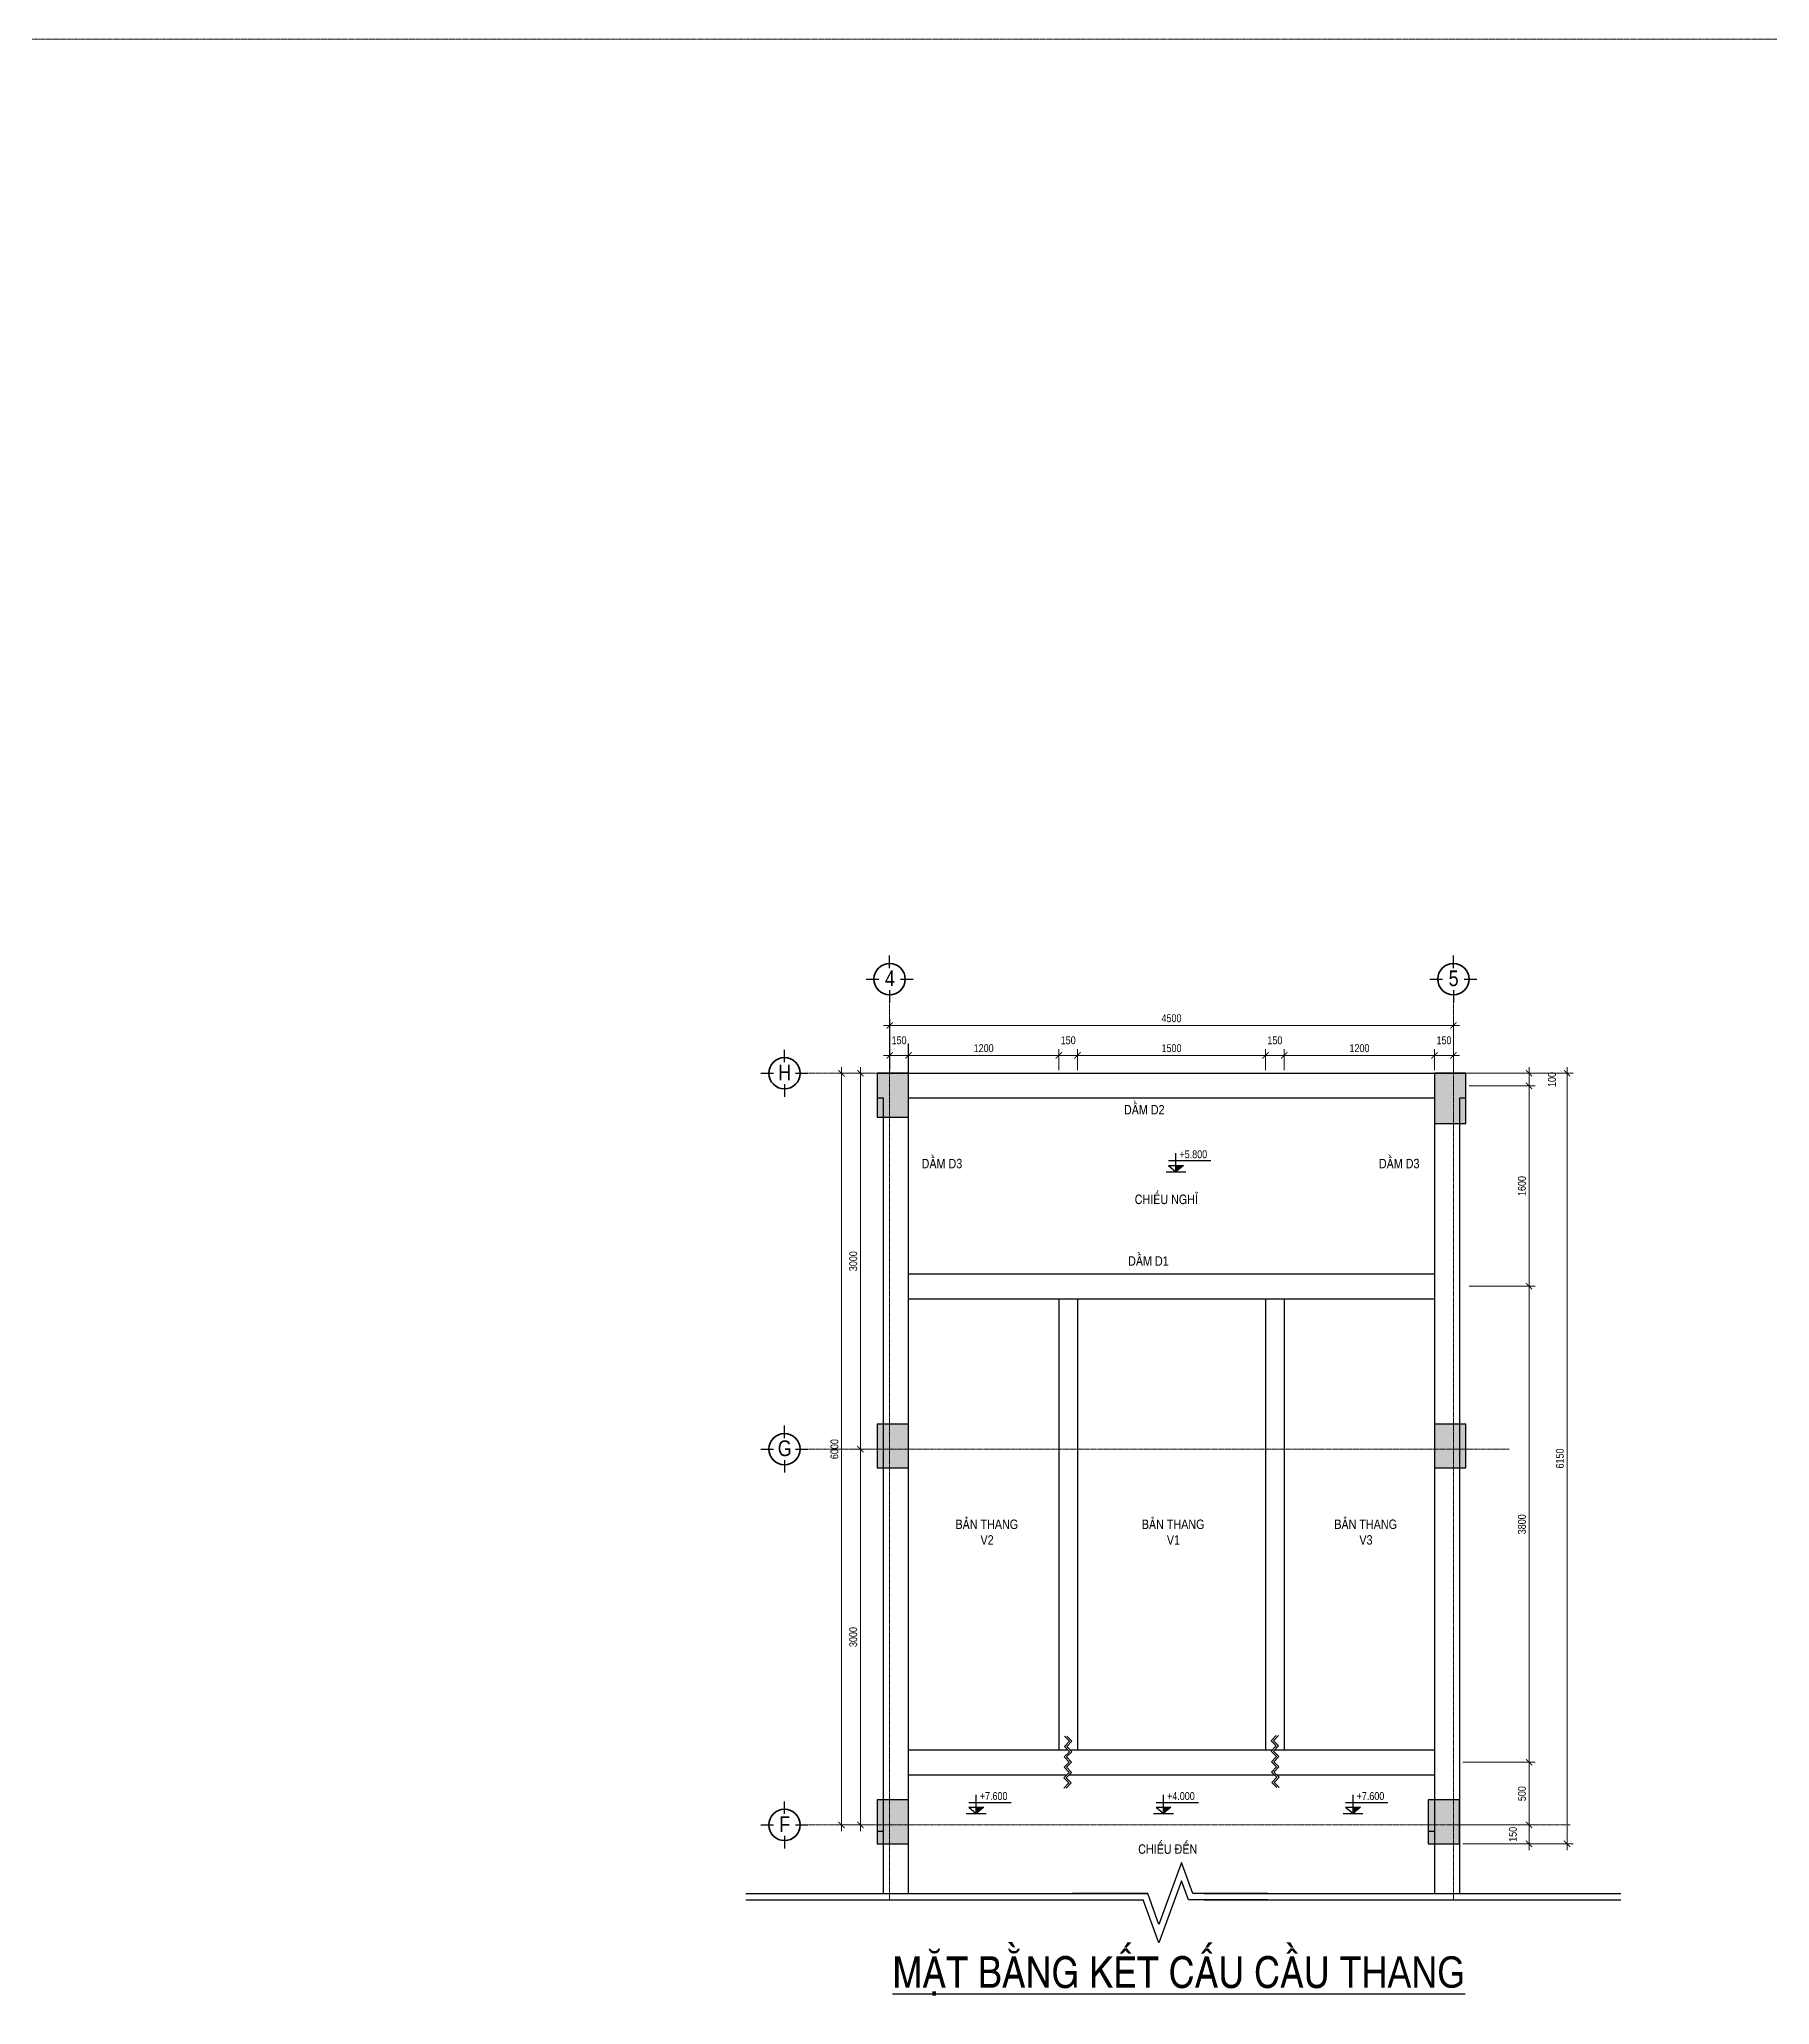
# Model space of a CAD drawing. Header units: inches. Extents: x 144294 to 230514, y 74821 to 112587.
# Drawn here: x 178109 to 191922, y 96899 to 112587 of the extents above; entities that cross this region are included whole.
import ezdxf
from ezdxf.enums import TextEntityAlignment as Align

# ---------------------------------------------------------------- set-up
doc = ezdxf.new("R2010")
doc.units = ezdxf.units.IN
doc.header["$LTSCALE"] = 3.5
doc.header["$MEASUREMENT"] = 0
doc.linetypes.add('CENTERX2', pattern=[4, 2.5, -0.5, 0.5, -0.5])
for name, color, linetype, lineweight in [('5.TRUC', 1, 'CENTERX2', 9), ('lop1', 7, 'Continuous', 30), ('VONGTRON', 7, 'Continuous', 35)]:
    doc.layers.add(name, color=color, linetype=linetype, lineweight=lineweight)
for name, color, linetype in [('cot', 1, 'Continuous'), ('duongkichthuoc', 4, 'Continuous'), ('Net thay', 140, 'Continuous'), ('phong', 2, 'Continuous'), ('text', 3, 'Continuous')]:
    doc.layers.add(name, color=color, linetype=linetype)
doc.styles.add('Helve-Condense', font='VHELVCN0.TTF')
doc.styles.add('Text.Helve-condense', font='VHELVCN0.TTF')
doc.styles.add('VN-VNI', font='VAVON_.TTF')
doc.dimstyles.new('TL25', dxfattribs={"dimscale": 25, "dimtxt": 2.5, "dimasz": 2, "dimexe": 2, "dimexo": 1, "dimgap": 1, "dimtad": 1, "dimdec": 0, "dimzin": 0, "dimdsep": 46, "dimtxsty": 'Helve-Condense', "dimblk": 'ARCHTICK', "dimcen": 2, "dimdle": 2, "dimclrd": 4, "dimclre": 4, "dimclrt": 4, "dimadec": 0, "dimazin": 0, "dimtfac": 0.004, "dimtdec": 0, "dimtmove": 2, "dimatfit": 3, "dimfxl": 1, "dimtolj": 1, "dimtzin": 0, "dimlwd": 9, "dimlwe": 13, "dimarcsym": 1})

# ---------------------------------------------------------------- blocks, each defined once
blk = doc.blocks.new('CAO TRINH 1')
at = {"linetype": 'Continuous'}
blk.add_hatch(color=1, dxfattribs=at).paths.add_polyline_path([(560, 200), (320, 200), (320, 0)])
at = {"color": 1, "linetype": 'Continuous'}
for p, q in [((0, 0), (640, 0)), ((80, 360), (1444, 360)), ((80, 200), (560, 200)), ((80, 200), (320, 0)), ((320, 0), (320, 600)), ((560, 200), (320, 0))]:
    blk.add_line(p, q, dxfattribs=at)
at = {"color": 2, "style": 'VN-VNI'}
blk.add_attdef('%%P0.000', (435, 427), '', height=200, dxfattribs=at)
blk = doc.blocks.new('_ArchTick')
at = {"color": 0, "linetype": 'ByBlock', "const_width": 0.15}
blk.add_lwpolyline([(-0.5, -0.5), (0.5, 0.5)], dxfattribs=at)
blk = doc.blocks.new('*D14')
at = {"layer": 'DEFPOINTS', "color": 0, "transparency": 16777216}
for p in [(189397, 104716), (184897, 104334), (189397, 104334)]:
    blk.add_point(p, dxfattribs=at)
at = {"layer": 'duongkichthuoc', "color": 4, "linetype": 'Continuous', "lineweight": 9, "transparency": 16777216}
blk.add_line((184847, 104716), (189447, 104716), dxfattribs=at)
at = {"layer": 'duongkichthuoc', "color": 4, "linetype": 'Continuous', "lineweight": 13, "transparency": 16777216}
for p, q in [((184897, 104359), (184897, 104766)), ((189397, 104359), (189397, 104766))]:
    blk.add_line(p, q, dxfattribs=at)
at = {"layer": 'duongkichthuoc', "color": 4, "lineweight": 9, "transparency": 16777216, "xscale": 50, "yscale": 50, "zscale": 50, "rotation": 180}
blk.add_blockref('_ArchTick', (184897, 104716), dxfattribs=at)
at = {"layer": 'duongkichthuoc', "color": 4, "lineweight": 9, "transparency": 16777216, "xscale": 50, "yscale": 50, "zscale": 50}
blk.add_blockref('_ArchTick', (189397, 104716), dxfattribs=at)
at = {"layer": 'duongkichthuoc', "color": 4, "transparency": 16777216, "insert": (187147, 104773), "char_height": 62.5, "attachment_point": 5, "style": 'Helve-Condense'}
blk.add_mtext('\\A1;4500', dxfattribs=at)
blk = doc.blocks.new('*D15')
at = {"layer": 'DEFPOINTS', "color": 0, "transparency": 16777216}
for p in [(189497, 102634), (189447, 98834), (190001, 98834)]:
    blk.add_point(p, dxfattribs=at)
at = {"layer": 'duongkichthuoc', "color": 4, "linetype": 'Continuous', "lineweight": 13, "transparency": 16777216}
for p, q in [((189522, 102634), (190051, 102634)), ((189472, 98834), (190051, 98834))]:
    blk.add_line(p, q, dxfattribs=at)
at = {"layer": 'duongkichthuoc', "color": 4, "linetype": 'Continuous', "lineweight": 9, "transparency": 16777216}
blk.add_line((190001, 102684), (190001, 98784), dxfattribs=at)
at = {"layer": 'duongkichthuoc', "color": 4, "lineweight": 9, "transparency": 16777216, "xscale": 50, "yscale": 50, "zscale": 50}
for p, rotation in [((190001, 102634), 90), ((190001, 98834), 270)]:
    blk.add_blockref('_ArchTick', p, dxfattribs=dict(at, rotation=rotation))
at = {"layer": 'duongkichthuoc', "color": 4, "transparency": 16777216, "insert": (189944, 100734), "char_height": 62.5, "attachment_point": 5, "rotation": 90, "style": 'Helve-Condense'}
blk.add_mtext('\\A1;3800', dxfattribs=at)
blk = doc.blocks.new('*D16')
at = {"layer": 'DEFPOINTS', "color": 0, "transparency": 16777216}
for p in [(189497, 104234), (190001, 104234), (189522, 102634)]:
    blk.add_point(p, dxfattribs=at)
at = {"layer": 'duongkichthuoc', "color": 4, "linetype": 'Continuous', "lineweight": 13, "transparency": 16777216}
for p, q in [((189522, 104234), (190051, 104234)), ((189547, 102634), (190051, 102634))]:
    blk.add_line(p, q, dxfattribs=at)
at = {"layer": 'duongkichthuoc', "color": 4, "linetype": 'Continuous', "lineweight": 9, "transparency": 16777216}
blk.add_line((190001, 102584), (190001, 104284), dxfattribs=at)
at = {"layer": 'duongkichthuoc', "color": 4, "lineweight": 9, "transparency": 16777216, "xscale": 50, "yscale": 50, "zscale": 50}
for p, rotation in [((190001, 104234), 90), ((190001, 102634), 270)]:
    blk.add_blockref('_ArchTick', p, dxfattribs=dict(at, rotation=rotation))
at = {"layer": 'duongkichthuoc', "color": 4, "transparency": 16777216, "insert": (189944, 103434), "char_height": 62.5, "attachment_point": 5, "rotation": 90, "style": 'Helve-Condense'}
blk.add_mtext('\\A1;1600', dxfattribs=at)
blk = doc.blocks.new('*D17')
at = {"layer": 'DEFPOINTS', "color": 0, "transparency": 16777216}
for p in [(189497, 104334), (189522, 104234), (190001, 104234)]:
    blk.add_point(p, dxfattribs=at)
at = {"layer": 'duongkichthuoc', "color": 4, "linetype": 'Continuous', "lineweight": 13, "transparency": 16777216}
for p, q in [((189522, 104334), (190051, 104334)), ((189547, 104234), (190051, 104234))]:
    blk.add_line(p, q, dxfattribs=at)
at = {"layer": 'duongkichthuoc', "color": 4, "linetype": 'Continuous', "lineweight": 9, "transparency": 16777216}
blk.add_line((190001, 104384), (190001, 104184), dxfattribs=at)
at = {"layer": 'duongkichthuoc', "color": 4, "lineweight": 9, "transparency": 16777216, "xscale": 50, "yscale": 50, "zscale": 50}
for p, rotation in [((190001, 104334), 90), ((190001, 104234), 270)]:
    blk.add_blockref('_ArchTick', p, dxfattribs=dict(at, rotation=rotation))
at = {"layer": 'duongkichthuoc', "color": 4, "transparency": 16777216, "insert": (190184, 104284), "char_height": 62.5, "attachment_point": 5, "rotation": 90, "style": 'Helve-Condense'}
blk.add_mtext('\\A1;100', dxfattribs=at)
blk = doc.blocks.new('*D18')
at = {"layer": 'DEFPOINTS', "color": 0, "transparency": 16777216}
for p in [(189497, 104334), (189447, 98184), (190304, 98184)]:
    blk.add_point(p, dxfattribs=at)
at = {"layer": 'duongkichthuoc', "color": 4, "linetype": 'Continuous', "lineweight": 13, "transparency": 16777216}
for p, q in [((189522, 104334), (190354, 104334)), ((189472, 98184), (190354, 98184))]:
    blk.add_line(p, q, dxfattribs=at)
at = {"layer": 'duongkichthuoc', "color": 4, "linetype": 'Continuous', "lineweight": 9, "transparency": 16777216}
blk.add_line((190304, 104384), (190304, 98134), dxfattribs=at)
at = {"layer": 'duongkichthuoc', "color": 4, "lineweight": 9, "transparency": 16777216, "xscale": 50, "yscale": 50, "zscale": 50}
for p, rotation in [((190304, 104334), 90), ((190304, 98184), 270)]:
    blk.add_blockref('_ArchTick', p, dxfattribs=dict(at, rotation=rotation))
at = {"layer": 'duongkichthuoc', "color": 4, "transparency": 16777216, "insert": (190247, 101259), "char_height": 62.5, "attachment_point": 5, "rotation": 90, "style": 'Helve-Condense'}
blk.add_mtext('\\A1;6150', dxfattribs=at)
blk = doc.blocks.new('*D19')
at = {"layer": 'DEFPOINTS', "color": 0, "transparency": 16777216}
for p in [(185047, 104334), (186247, 104477), (186247, 104334)]:
    blk.add_point(p, dxfattribs=at)
at = {"layer": 'duongkichthuoc', "color": 4, "linetype": 'Continuous', "lineweight": 13, "transparency": 16777216}
for p, q in [((185047, 104359), (185047, 104527)), ((186247, 104359), (186247, 104527))]:
    blk.add_line(p, q, dxfattribs=at)
at = {"layer": 'duongkichthuoc', "color": 4, "linetype": 'Continuous', "lineweight": 9, "transparency": 16777216}
blk.add_line((184997, 104477), (186297, 104477), dxfattribs=at)
at = {"layer": 'duongkichthuoc', "color": 4, "lineweight": 9, "transparency": 16777216, "xscale": 50, "yscale": 50, "zscale": 50, "rotation": 180}
blk.add_blockref('_ArchTick', (185047, 104477), dxfattribs=at)
at = {"layer": 'duongkichthuoc', "color": 4, "lineweight": 9, "transparency": 16777216, "xscale": 50, "yscale": 50, "zscale": 50}
blk.add_blockref('_ArchTick', (186247, 104477), dxfattribs=at)
at = {"layer": 'duongkichthuoc', "color": 4, "transparency": 16777216, "insert": (185647, 104534), "char_height": 62.5, "attachment_point": 5, "style": 'Helve-Condense'}
blk.add_mtext('\\A1;1200', dxfattribs=at)
blk = doc.blocks.new('*D20')
at = {"layer": 'DEFPOINTS', "color": 0, "transparency": 16777216}
for p in [(186247, 104334), (186397, 104477), (186397, 104334)]:
    blk.add_point(p, dxfattribs=at)
at = {"layer": 'duongkichthuoc', "color": 4, "linetype": 'Continuous', "lineweight": 13, "transparency": 16777216}
for p, q in [((186247, 104359), (186247, 104527)), ((186397, 104359), (186397, 104527))]:
    blk.add_line(p, q, dxfattribs=at)
at = {"layer": 'duongkichthuoc', "color": 4, "linetype": 'Continuous', "lineweight": 9, "transparency": 16777216}
blk.add_line((186197, 104477), (186447, 104477), dxfattribs=at)
at = {"layer": 'duongkichthuoc', "color": 4, "lineweight": 9, "transparency": 16777216, "xscale": 50, "yscale": 50, "zscale": 50, "rotation": 180}
blk.add_blockref('_ArchTick', (186247, 104477), dxfattribs=at)
at = {"layer": 'duongkichthuoc', "color": 4, "lineweight": 9, "transparency": 16777216, "xscale": 50, "yscale": 50, "zscale": 50}
blk.add_blockref('_ArchTick', (186397, 104477), dxfattribs=at)
at = {"layer": 'duongkichthuoc', "color": 4, "transparency": 16777216, "insert": (186322, 104597), "char_height": 62.5, "attachment_point": 5, "style": 'Helve-Condense'}
blk.add_mtext('\\A1;150', dxfattribs=at)
blk = doc.blocks.new('*D21')
at = {"layer": 'DEFPOINTS', "color": 0, "transparency": 16777216}
for p in [(186397, 104334), (187897, 104477), (187897, 104334)]:
    blk.add_point(p, dxfattribs=at)
at = {"layer": 'duongkichthuoc', "color": 4, "linetype": 'Continuous', "lineweight": 13, "transparency": 16777216}
for p, q in [((186397, 104359), (186397, 104527)), ((187897, 104359), (187897, 104527))]:
    blk.add_line(p, q, dxfattribs=at)
at = {"layer": 'duongkichthuoc', "color": 4, "linetype": 'Continuous', "lineweight": 9, "transparency": 16777216}
blk.add_line((186347, 104477), (187947, 104477), dxfattribs=at)
at = {"layer": 'duongkichthuoc', "color": 4, "lineweight": 9, "transparency": 16777216, "xscale": 50, "yscale": 50, "zscale": 50, "rotation": 180}
blk.add_blockref('_ArchTick', (186397, 104477), dxfattribs=at)
at = {"layer": 'duongkichthuoc', "color": 4, "lineweight": 9, "transparency": 16777216, "xscale": 50, "yscale": 50, "zscale": 50}
blk.add_blockref('_ArchTick', (187897, 104477), dxfattribs=at)
at = {"layer": 'duongkichthuoc', "color": 4, "transparency": 16777216, "insert": (187147, 104534), "char_height": 62.5, "attachment_point": 5, "style": 'Helve-Condense'}
blk.add_mtext('\\A1;1500', dxfattribs=at)
blk = doc.blocks.new('*D22')
at = {"layer": 'DEFPOINTS', "color": 0, "transparency": 16777216}
for p in [(187897, 104334), (188047, 104477), (188047, 104334)]:
    blk.add_point(p, dxfattribs=at)
at = {"layer": 'duongkichthuoc', "color": 4, "linetype": 'Continuous', "lineweight": 13, "transparency": 16777216}
for p, q in [((187897, 104359), (187897, 104527)), ((188047, 104359), (188047, 104527))]:
    blk.add_line(p, q, dxfattribs=at)
at = {"layer": 'duongkichthuoc', "color": 4, "linetype": 'Continuous', "lineweight": 9, "transparency": 16777216}
blk.add_line((187847, 104477), (188097, 104477), dxfattribs=at)
at = {"layer": 'duongkichthuoc', "color": 4, "lineweight": 9, "transparency": 16777216, "xscale": 50, "yscale": 50, "zscale": 50, "rotation": 180}
blk.add_blockref('_ArchTick', (187897, 104477), dxfattribs=at)
at = {"layer": 'duongkichthuoc', "color": 4, "lineweight": 9, "transparency": 16777216, "xscale": 50, "yscale": 50, "zscale": 50}
blk.add_blockref('_ArchTick', (188047, 104477), dxfattribs=at)
at = {"layer": 'duongkichthuoc', "color": 4, "transparency": 16777216, "insert": (187972, 104597), "char_height": 62.5, "attachment_point": 5, "style": 'Helve-Condense'}
blk.add_mtext('\\A1;150', dxfattribs=at)
blk = doc.blocks.new('*D23')
at = {"layer": 'DEFPOINTS', "color": 0, "transparency": 16777216}
for p in [(188047, 104334), (189247, 104477), (189247, 104334)]:
    blk.add_point(p, dxfattribs=at)
at = {"layer": 'duongkichthuoc', "color": 4, "linetype": 'Continuous', "lineweight": 13, "transparency": 16777216}
for p, q in [((188047, 104359), (188047, 104527)), ((189247, 104359), (189247, 104527))]:
    blk.add_line(p, q, dxfattribs=at)
at = {"layer": 'duongkichthuoc', "color": 4, "linetype": 'Continuous', "lineweight": 9, "transparency": 16777216}
blk.add_line((187997, 104477), (189297, 104477), dxfattribs=at)
at = {"layer": 'duongkichthuoc', "color": 4, "lineweight": 9, "transparency": 16777216, "xscale": 50, "yscale": 50, "zscale": 50, "rotation": 180}
blk.add_blockref('_ArchTick', (188047, 104477), dxfattribs=at)
at = {"layer": 'duongkichthuoc', "color": 4, "lineweight": 9, "transparency": 16777216, "xscale": 50, "yscale": 50, "zscale": 50}
blk.add_blockref('_ArchTick', (189247, 104477), dxfattribs=at)
at = {"layer": 'duongkichthuoc', "color": 4, "transparency": 16777216, "insert": (188647, 104534), "char_height": 62.5, "attachment_point": 5, "style": 'Helve-Condense'}
blk.add_mtext('\\A1;1200', dxfattribs=at)
blk = doc.blocks.new('*D24')
at = {"layer": 'DEFPOINTS', "color": 0, "transparency": 16777216}
for p in [(189247, 104334), (189397, 104477), (189397, 104334)]:
    blk.add_point(p, dxfattribs=at)
at = {"layer": 'duongkichthuoc', "color": 4, "linetype": 'Continuous', "lineweight": 13, "transparency": 16777216}
for p, q in [((189247, 104359), (189247, 104527)), ((189397, 104359), (189397, 104527))]:
    blk.add_line(p, q, dxfattribs=at)
at = {"layer": 'duongkichthuoc', "color": 4, "linetype": 'Continuous', "lineweight": 9, "transparency": 16777216}
blk.add_line((189197, 104477), (189447, 104477), dxfattribs=at)
at = {"layer": 'duongkichthuoc', "color": 4, "lineweight": 9, "transparency": 16777216, "xscale": 50, "yscale": 50, "zscale": 50, "rotation": 180}
blk.add_blockref('_ArchTick', (189247, 104477), dxfattribs=at)
at = {"layer": 'duongkichthuoc', "color": 4, "lineweight": 9, "transparency": 16777216, "xscale": 50, "yscale": 50, "zscale": 50}
blk.add_blockref('_ArchTick', (189397, 104477), dxfattribs=at)
at = {"layer": 'duongkichthuoc', "color": 4, "transparency": 16777216, "insert": (189322, 104597), "char_height": 62.5, "attachment_point": 5, "style": 'Helve-Condense'}
blk.add_mtext('\\A1;150', dxfattribs=at)
blk = doc.blocks.new('*D25')
at = {"layer": 'DEFPOINTS', "color": 0, "transparency": 16777216}
for p in [(184897, 104477), (184897, 104334), (185047, 104334)]:
    blk.add_point(p, dxfattribs=at)
at = {"layer": 'duongkichthuoc', "color": 4, "linetype": 'Continuous', "lineweight": 13, "transparency": 16777216}
for p, q in [((184897, 104359), (184897, 104527)), ((185047, 104359), (185047, 104527))]:
    blk.add_line(p, q, dxfattribs=at)
at = {"layer": 'duongkichthuoc', "color": 4, "linetype": 'Continuous', "lineweight": 9, "transparency": 16777216}
blk.add_line((185097, 104477), (184847, 104477), dxfattribs=at)
at = {"layer": 'duongkichthuoc', "color": 4, "lineweight": 9, "transparency": 16777216, "xscale": 50, "yscale": 50, "zscale": 50, "rotation": 180}
blk.add_blockref('_ArchTick', (184897, 104477), dxfattribs=at)
at = {"layer": 'duongkichthuoc', "color": 4, "lineweight": 9, "transparency": 16777216, "xscale": 50, "yscale": 50, "zscale": 50}
blk.add_blockref('_ArchTick', (185047, 104477), dxfattribs=at)
at = {"layer": 'duongkichthuoc', "color": 4, "transparency": 16777216, "insert": (184972, 104597), "char_height": 62.5, "attachment_point": 5, "style": 'Helve-Condense'}
blk.add_mtext('\\A1;150', dxfattribs=at)
blk = doc.blocks.new('*D38')
at = {"layer": 'DEFPOINTS', "color": 0, "transparency": 16777216}
for p in [(184663, 101334), (184797, 101334), (184797, 98334)]:
    blk.add_point(p, dxfattribs=at)
at = {"layer": 'duongkichthuoc', "color": 4, "linetype": 'Continuous', "lineweight": 9, "transparency": 16777216}
blk.add_line((184663, 98284), (184663, 101384), dxfattribs=at)
at = {"layer": 'duongkichthuoc', "color": 4, "linetype": 'Continuous', "lineweight": 13, "transparency": 16777216}
for p, q in [((184772, 101334), (184613, 101334)), ((184772, 98334), (184613, 98334))]:
    blk.add_line(p, q, dxfattribs=at)
at = {"layer": 'duongkichthuoc', "color": 4, "lineweight": 9, "transparency": 16777216, "xscale": 50, "yscale": 50, "zscale": 50}
for p, rotation in [((184663, 101334), 90), ((184663, 98334), 270)]:
    blk.add_blockref('_ArchTick', p, dxfattribs=dict(at, rotation=rotation))
at = {"layer": 'duongkichthuoc', "color": 4, "transparency": 16777216, "insert": (184606, 99834), "char_height": 62.5, "attachment_point": 5, "rotation": 90, "style": 'Helve-Condense'}
blk.add_mtext('\\A1;3000', dxfattribs=at)
blk = doc.blocks.new('*D39')
at = {"layer": 'DEFPOINTS', "color": 0, "transparency": 16777216}
for p in [(184663, 104334), (184797, 104334), (184797, 101334)]:
    blk.add_point(p, dxfattribs=at)
at = {"layer": 'duongkichthuoc', "color": 4, "linetype": 'Continuous', "lineweight": 13, "transparency": 16777216}
for p, q in [((184772, 104334), (184613, 104334)), ((184772, 101334), (184613, 101334))]:
    blk.add_line(p, q, dxfattribs=at)
at = {"layer": 'duongkichthuoc', "color": 4, "linetype": 'Continuous', "lineweight": 9, "transparency": 16777216}
blk.add_line((184663, 101284), (184663, 104384), dxfattribs=at)
at = {"layer": 'duongkichthuoc', "color": 4, "lineweight": 9, "transparency": 16777216, "xscale": 50, "yscale": 50, "zscale": 50}
for p, rotation in [((184663, 104334), 90), ((184663, 101334), 270)]:
    blk.add_blockref('_ArchTick', p, dxfattribs=dict(at, rotation=rotation))
at = {"layer": 'duongkichthuoc', "color": 4, "transparency": 16777216, "insert": (184606, 102834), "char_height": 62.5, "attachment_point": 5, "rotation": 90, "style": 'Helve-Condense'}
blk.add_mtext('\\A1;3000', dxfattribs=at)
blk = doc.blocks.new('*D40')
at = {"layer": 'DEFPOINTS', "color": 0, "transparency": 16777216}
for p in [(184513, 104334), (184663, 104334), (184663, 98334)]:
    blk.add_point(p, dxfattribs=at)
at = {"layer": 'duongkichthuoc', "color": 4, "linetype": 'Continuous', "lineweight": 13, "transparency": 16777216}
for p, q in [((184638, 104334), (184463, 104334)), ((184638, 98334), (184463, 98334))]:
    blk.add_line(p, q, dxfattribs=at)
at = {"layer": 'duongkichthuoc', "color": 4, "linetype": 'Continuous', "lineweight": 9, "transparency": 16777216}
blk.add_line((184513, 98284), (184513, 104384), dxfattribs=at)
at = {"layer": 'duongkichthuoc', "color": 4, "lineweight": 9, "transparency": 16777216, "xscale": 50, "yscale": 50, "zscale": 50}
for p, rotation in [((184513, 104334), 90), ((184513, 98334), 270)]:
    blk.add_blockref('_ArchTick', p, dxfattribs=dict(at, rotation=rotation))
at = {"layer": 'duongkichthuoc', "color": 4, "transparency": 16777216, "insert": (184456, 101334), "char_height": 62.5, "attachment_point": 5, "rotation": 90, "style": 'Helve-Condense'}
blk.add_mtext('\\A1;6000', dxfattribs=at)
blk = doc.blocks.new('*D44')
at = {"layer": 'DEFPOINTS', "color": 0, "transparency": 16777216}
for p in [(189472, 98334), (190001, 98334), (189472, 98184)]:
    blk.add_point(p, dxfattribs=at)
at = {"layer": 'duongkichthuoc', "color": 4, "linetype": 'Continuous', "lineweight": 9, "transparency": 16777216}
blk.add_line((190001, 98134), (190001, 98384), dxfattribs=at)
at = {"layer": 'duongkichthuoc', "color": 4, "linetype": 'Continuous', "lineweight": 13, "transparency": 16777216}
for p, q in [((189497, 98334), (190051, 98334)), ((189497, 98184), (190051, 98184))]:
    blk.add_line(p, q, dxfattribs=at)
at = {"layer": 'duongkichthuoc', "color": 4, "lineweight": 9, "transparency": 16777216, "xscale": 50, "yscale": 50, "zscale": 50}
for p, rotation in [((190001, 98334), 90), ((190001, 98184), 270)]:
    blk.add_blockref('_ArchTick', p, dxfattribs=dict(at, rotation=rotation))
at = {"layer": 'duongkichthuoc', "color": 4, "transparency": 16777216, "insert": (189872, 98259), "char_height": 62.5, "attachment_point": 5, "rotation": 90, "style": 'Helve-Condense'}
blk.add_mtext('\\A1;150', dxfattribs=at)
blk = doc.blocks.new('*D45')
at = {"layer": 'DEFPOINTS', "color": 0, "transparency": 16777216}
for p in [(189497, 98834), (190001, 98834), (189497, 98334)]:
    blk.add_point(p, dxfattribs=at)
at = {"layer": 'duongkichthuoc', "color": 4, "linetype": 'Continuous', "lineweight": 13, "transparency": 16777216}
for p, q in [((189522, 98834), (190051, 98834)), ((189522, 98334), (190051, 98334))]:
    blk.add_line(p, q, dxfattribs=at)
at = {"layer": 'duongkichthuoc', "color": 4, "linetype": 'Continuous', "lineweight": 9, "transparency": 16777216}
blk.add_line((190001, 98284), (190001, 98884), dxfattribs=at)
at = {"layer": 'duongkichthuoc', "color": 4, "lineweight": 9, "transparency": 16777216, "xscale": 50, "yscale": 50, "zscale": 50}
for p, rotation in [((190001, 98834), 90), ((190001, 98334), 270)]:
    blk.add_blockref('_ArchTick', p, dxfattribs=dict(at, rotation=rotation))
at = {"layer": 'duongkichthuoc', "color": 4, "transparency": 16777216, "insert": (189944, 98584), "char_height": 62.5, "attachment_point": 5, "rotation": 90, "style": 'Helve-Condense'}
blk.add_mtext('\\A1;500', dxfattribs=at)

msp = doc.modelspace()

# ---------------------------------------------------------------- hatches: boundary and pattern name
at = {"layer": 'cot'}
for points in [[(184796.7, 103984.2), (185046.7, 103984.2), (185046.7, 104334.2), (184796.7, 104334.2)], [(189246.7, 103934.2), (189496.7, 103934.2), (189496.7, 104334.2), (189246.7, 104334.2)], [(184796.7, 101184.2), (185046.7, 101184.2), (185046.7, 101534.2), (184796.7, 101534.2)], [(189246.7, 101184.2), (189496.7, 101184.2), (189496.7, 101534.2), (189246.7, 101534.2)], [(184796.7, 98184.2), (185046.7, 98184.2), (185046.7, 98534.2), (184796.7, 98534.2)], [(189196.7, 98184.2), (189446.7, 98184.2), (189446.7, 98534.2), (189196.7, 98534.2)]]:
    msp.add_hatch(color=0, dxfattribs=at).paths.add_polyline_path(points)

# ---------------------------------------------------------------- linework, layer by layer
at = {"ltscale": 5}
for p, q in [((186291.6, 98960.9), (186333.2, 99001.8)), ((186292.9, 99044), (186333.2, 99001.8)), ((186309.9, 98960.7), (186351.5, 99001.7)), ((186311.2, 99043.9), (186351.5, 99001.7)), ((187982, 99047.5), (187941.7, 99005.3)), ((187983.3, 98964.4), (187941.7, 99005.3)), ((188000.3, 99047.7), (187960, 99005.5)), ((188001.6, 98964.5), (187960, 99005.5)), ((186289, 98794.6), (186330.6, 98835.5)), ((186290.3, 98877.7), (186331.9, 98918.7)), ((186290.3, 98877.7), (186330.6, 98835.5)), ((186291.6, 98960.9), (186331.9, 98918.7)), ((186307.3, 98794.4), (186348.9, 98835.3)), ((186308.6, 98877.6), (186350.2, 98918.5)), ((186308.6, 98877.6), (186348.9, 98835.3)), ((186309.9, 98960.7), (186350.2, 98918.5)), ((187983.3, 98964.4), (187943, 98922.2)), ((187984.6, 98881.2), (187943, 98922.2)), ((187984.6, 98881.2), (187944.3, 98839)), ((187985.9, 98798.1), (187944.3, 98839)), ((188001.6, 98964.5), (187961.3, 98922.3)), ((188002.9, 98881.4), (187961.3, 98922.3)), ((188002.9, 98881.4), (187962.6, 98839.2)), ((188004.2, 98798.2), (187962.6, 98839.2)), ((186287.7, 98711.4), (186329.3, 98752.3)), ((186287.7, 98711.4), (186328, 98669.2)), ((186289, 98794.6), (186329.3, 98752.3)), ((186306, 98711.2), (186347.6, 98752.2)), ((186306, 98711.2), (186346.3, 98669)), ((186307.3, 98794.4), (186347.6, 98752.2)), ((187985.9, 98798.1), (187945.6, 98755.9)), ((187987.2, 98714.9), (187945.6, 98755.9)), ((187987.2, 98714.9), (187946.9, 98672.7)), ((188004.2, 98798.2), (187963.9, 98756)), ((188005.5, 98715.1), (187963.9, 98756)), ((188005.5, 98715.1), (187965.2, 98672.9)), ((186286.4, 98628.2), (186328, 98669.2)), ((186304.7, 98628.1), (186346.3, 98669)), ((187988.5, 98631.8), (187946.9, 98672.7)), ((188006.8, 98631.9), (187965.2, 98672.9))]:
    msp.add_line(p, q, dxfattribs=at)
at = {"layer": '5.TRUC'}
msp.add_line((184181.6, 104334.2), (190051.2, 104334.2), dxfattribs=at)
msp.add_lwpolyline([(144294.4, 112587.2), (230514.4, 112587.2), (230514.4, 74820.6), (144294.4, 74820.6)], close=True, dxfattribs=at)
for points in [[(184896.7, 104960.6), (184896.7, 97736.1)], [(189396.7, 104960.6), (189396.7, 97736.1)], [(184181.6, 101334.2), (189842.3, 101334.2)], [(184181.6, 98334.2), (190329.2, 98334.2)]]:
    msp.add_lwpolyline(points, dxfattribs=at)
at = {"layer": 'cot', "color": 0}
for points in [[(184796.7, 103984.2), (185046.7, 103984.2), (185046.7, 104334.2), (184796.7, 104334.2)], [(189246.7, 103934.2), (189496.7, 103934.2), (189496.7, 104334.2), (189246.7, 104334.2)], [(184796.7, 101184.2), (185046.7, 101184.2), (185046.7, 101534.2), (184796.7, 101534.2)], [(189246.7, 101184.2), (189496.7, 101184.2), (189496.7, 101534.2), (189246.7, 101534.2)], [(184796.7, 98184.2), (185046.7, 98184.2), (185046.7, 98534.2), (184796.7, 98534.2)], [(189196.7, 98184.2), (189446.7, 98184.2), (189446.7, 98534.2), (189196.7, 98534.2)]]:
    msp.add_lwpolyline(points, close=True, dxfattribs=at)
at = {"layer": 'duongkichthuoc'}
msp.add_line((185046.7, 104334.2), (185046.7, 104572.9), dxfattribs=at)
at = {"layer": 'lop1'}
for p, q in [((184896.7, 105173.1), (184896.7, 105273.1)), ((189396.7, 105173.1), (189396.7, 105273.1)), ((184709.2, 105085.6), (184809.2, 105085.6)), ((184896.7, 104998.1), (184896.7, 104898.1)), ((184984.2, 105085.6), (185084.2, 105085.6)), ((189209.2, 105085.6), (189309.2, 105085.6)), ((189396.7, 104998.1), (189396.7, 104898.1)), ((189484.2, 105085.6), (189584.2, 105085.6)), ((184056.9, 104421.7), (184056.9, 104521.7)), ((183869.4, 104334.2), (183969.4, 104334.2)), ((184144.4, 104334.2), (184244.4, 104334.2)), ((184056.9, 104246.7), (184056.9, 104146.7)), ((189246.7, 104134.2), (185046.7, 104134.2)), ((185046.7, 97786.1), (185046.7, 104134.2)), ((189446.7, 103934.2), (189446.7, 97786.1)), ((184056.9, 101421.7), (184056.9, 101521.7)), ((183869.4, 101334.2), (183969.4, 101334.2)), ((184056.9, 101246.7), (184056.9, 101146.7)), ((184144.4, 101334.2), (184244.4, 101334.2)), ((184056.9, 98421.7), (184056.9, 98521.7)), ((183869.4, 98334.2), (183969.4, 98334.2)), ((184056.9, 98246.7), (184056.9, 98146.7)), ((184144.4, 98334.2), (184244.4, 98334.2)), ((187226.5, 98033.3), (187046.5, 97538.8)), ((187316.5, 97786.1), (187226.5, 98033.3)), ((183749, 97786.1), (186958.5, 97786.1)), ((183749, 97736.1), (186921.5, 97736.1)), ((187046.5, 97392.6), (186921.5, 97736.1)), ((187046.5, 97538.8), (186956.5, 97786.1)), ((187226.5, 97887.1), (187046.5, 97392.6)), ((187281.3, 97736.1), (187226.5, 97887.1)), ((187406.8, 97786.1), (190732.5, 97786.1)), ((187406.8, 97736.1), (190732.5, 97736.1))]:
    msp.add_line(p, q, dxfattribs=at)
for points in [[(184796.7, 104334.2), (189496.7, 104334.2)], [(184846.7, 97786.1), (184846.7, 104134.2)], [(189246.7, 104134.2), (189246.7, 97786.1)]]:
    msp.add_lwpolyline(points, dxfattribs=at)
at = {"layer": 'lop1', "linetype": 'Continuous'}
for points in [[(186956.5, 97786.1), (186356.5, 97786.1)], [(187916.5, 97736.1), (187281.3, 97736.1)], [(187916.5, 97786.1), (187316.5, 97786.1)]]:
    msp.add_lwpolyline(points, dxfattribs=at)
at = {"layer": 'Net thay', "color": 0}
for points in [[(185046.7, 102734.2), (189246.7, 102734.2)], [(185046.7, 102534.2), (189246.7, 102534.2)], [(186246.7, 102534.2), (186246.7, 98934.2)], [(186396.7, 102534.2), (186396.7, 98934.2)], [(187896.7, 102534.2), (187896.7, 98934.2)], [(188046.7, 102534.2), (188046.7, 98934.2)], [(185046.7, 98934.2), (186317.1, 98934.2)], [(186335.3, 98934.2), (187954.4, 98934.2)], [(187972.6, 98934.2), (189246.7, 98934.2)], [(185046.7, 98734.2), (186310.8, 98734.2)], [(186329.3, 98734.2), (187967.6, 98734.2)], [(187986.1, 98734.2), (189246.7, 98734.2)]]:
    msp.add_lwpolyline(points, dxfattribs=at)
at = {"layer": 'phong', "color": 0}
for p, q in [((184846.7, 104134.2), (184796.7, 104134.2)), ((189246.7, 104134.2), (188146.7, 104134.2)), ((189496.7, 104134.2), (189446.7, 104134.2)), ((184846.7, 98284.2), (184846.7, 103834.2)), ((184796.7, 98284.2), (184846.7, 98284.2)), ((189196.7, 98284.2), (189246.7, 98284.2))]:
    msp.add_line(p, q, dxfattribs=at)
for points in [[(188146.7, 104334.2), (189496.7, 104334.2)], [(189446.7, 104134.2), (189446.7, 103934.2)]]:
    msp.add_lwpolyline(points, dxfattribs=at)
at = {"layer": 'VONGTRON'}
for centre in [(184896.7, 105085.6), (189396.7, 105085.6), (184056.9, 104334.2), (184056.9, 101334.2), (184056.9, 98334.2)]:
    msp.add_circle(centre, 125, dxfattribs=at)

# ---------------------------------------------------------------- block references
at = {"linetype": 'Continuous'}
ref = msp.add_blockref('CAO TRINH 1', (187102.8, 103548.1), dxfattribs=dict(at, xscale=0.2474999999976717, yscale=0.2474999999976717, zscale=0.2475))
ref.add_attrib('%%P0.000', '+5.800', (187210.4, 103656.2), dxfattribs={"color": 2, "height": 62.5, "style": 'Text.Helve-condense'})
ref = msp.add_blockref('CAO TRINH 1', (185508.7, 98425.3), dxfattribs=dict(at, xscale=0.2474999999976717, yscale=0.2474999999976717, zscale=0.2475))
ref.add_attrib('%%P0.000', '+7.600', (185616.3, 98533.4), dxfattribs={"color": 2, "height": 62.5, "style": 'Text.Helve-condense'})
ref = msp.add_blockref('CAO TRINH 1', (187003.6, 98425.3), dxfattribs=dict(at, xscale=0.2474999999976717, yscale=0.2474999999976717, zscale=0.2475))
ref.add_attrib('%%P0.000', '+4.000', (187111.3, 98533.4), dxfattribs={"color": 2, "height": 62.5, "style": 'Text.Helve-condense'})
ref = msp.add_blockref('CAO TRINH 1', (188516.8, 98425.3), dxfattribs=dict(at, xscale=0.2474999999976717, yscale=0.2474999999976717, zscale=0.2475))
ref.add_attrib('%%P0.000', '+7.600', (188624.4, 98533.4), dxfattribs={"color": 2, "height": 62.5, "style": 'Text.Helve-condense'})

# ---------------------------------------------------------------- texts
at = {"layer": 'lop1', "color": 3, "style": 'Text.Helve-condense'}
for s, p in [('4', (184898.9, 105092.1)), ('5', (189398.9, 105092.1)), ('H', (184059.1, 104340.7)), ('G', (184059.1, 101340.7)), ('F', (184059.1, 98340.7))]:
    msp.add_text(s, height=125, dxfattribs=at).set_placement(p, align=Align.MIDDLE_CENTER)
at = {"layer": 'text', "attachment_point": 1, "style": 'Text.Helve-condense'}
for s, insert, char_height, width in [('DAÀM D2', (186767.4, 104080.6), 75, 1430.576), ('DAÀM D3', (185152.2, 103650.8), 75, 1430.576), ('DAÀM D3', (188802.4, 103650.8), 75, 1430.576), ('CHIEÁU NGHÆ', (186853.3, 103365.4), 75, 1430.576), ('DAÀM D1', (186800.4, 102873.2), 75, 1430.576), ('BAÛN THANG\\P\\pi200;V2', (185421.9, 100771.7), 75, 1430.576), ('BAÛN THANG\\P\\pi200;V1', (186909.5, 100771.7), 75, 1430.576), ('BAÛN THANG\\P\\pi200;V3', (188446.4, 100771.7), 75, 1430.576), ('CHIEÁU ÑEÁN', (186881, 98179.1), 75, 1430.576), ('{\\LMAËT BAÈNG KEÁT CAÁU CAÀU THANG}', (184919.7, 97285), 250, 6363.968)]:
    msp.add_mtext(s, dxfattribs=dict(at, insert=insert, char_height=char_height, width=width))

# ---------------------------------------------------------------- dimensions: what is measured, and where the dimension line sits
at = {"layer": 'duongkichthuoc'}
for base, p1, p2, picture, middle in [((189396.7, 104715.8), (184896.7, 104334.2), (189396.7, 104334.2), '*D14', (187146.7, 104772.7)), ((184896.7, 104477.3), (185046.7, 104334.2), (184896.7, 104334.2), '*D25', (184971.7, 104596.8)), ((186246.7, 104477.3), (185046.7, 104334.2), (186246.7, 104334.2), '*D19', (185646.7, 104534.3)), ((186396.7, 104477.3), (186246.7, 104334.2), (186396.7, 104334.2), '*D20', (186321.7, 104596.8)), ((187896.7, 104477.3), (186396.7, 104334.2), (187896.7, 104334.2), '*D21', (187146.7, 104534.3)), ((188046.7, 104477.3), (187896.7, 104334.2), (188046.7, 104334.2), '*D22', (187971.7, 104596.8)), ((189246.7, 104477.3), (188046.7, 104334.2), (189246.7, 104334.2), '*D23', (188646.7, 104534.3)), ((189396.7, 104477.3), (189246.7, 104334.2), (189396.7, 104334.2), '*D24', (189321.7, 104596.8))]:
    dim = msp.add_linear_dim(base=base, p1=p1, p2=p2, dimstyle='TL25', dxfattribs=at)
    dim.commit()
    dim.dimension.update_dxf_attribs({"geometry": picture, "text_midpoint": middle})
for base, p1, p2, picture, middle in [((184513.4, 104334.2), (184662.8, 98334.2), (184662.8, 104334.2), '*D40', (184456.4, 101334.2)), ((184662.8, 104334.2), (184796.7, 101334.2), (184796.7, 104334.2), '*D39', (184605.9, 102834.2)), ((190303.7, 98184.2), (189496.7, 104334.2), (189446.7, 98184.2), '*D18', (190246.8, 101259.2)), ((190001.2, 104234.2), (189496.7, 104334.2), (189521.7, 104234.2), '*D17', (190184.5, 104284.2)), ((190001.2, 104234.2), (189521.7, 102634.2), (189496.7, 104234.2), '*D16', (189944.3, 103434.2)), ((190001.2, 98834.2), (189496.7, 102634.2), (189446.7, 98834.2), '*D15', (189944.3, 100734.2)), ((184662.8, 101334.2), (184796.7, 98334.2), (184796.7, 101334.2), '*D38', (184605.9, 99834.2)), ((190001.2, 98834.2), (189496.7, 98334.2), (189496.7, 98834.2), '*D45', (189944.3, 98584.2))]:
    dim = msp.add_linear_dim(base=base, p1=p1, p2=p2, angle=90, dimstyle='TL25', dxfattribs=at)
    dim.commit()
    dim.dimension.update_dxf_attribs({"geometry": picture, "text_midpoint": middle})
dim = msp.add_linear_dim(base=(190001.2, 98334.2), p1=(189471.7, 98184.2), p2=(189471.7, 98334.2), angle=90, dimstyle='TL25', dxfattribs=at)
dim.commit()
dim.dimension.update_dxf_attribs({"geometry": '*D44', "text_midpoint": (189872.5, 98259.2), "dimtype": 160})

doc.saveas('drawing.dxf')
